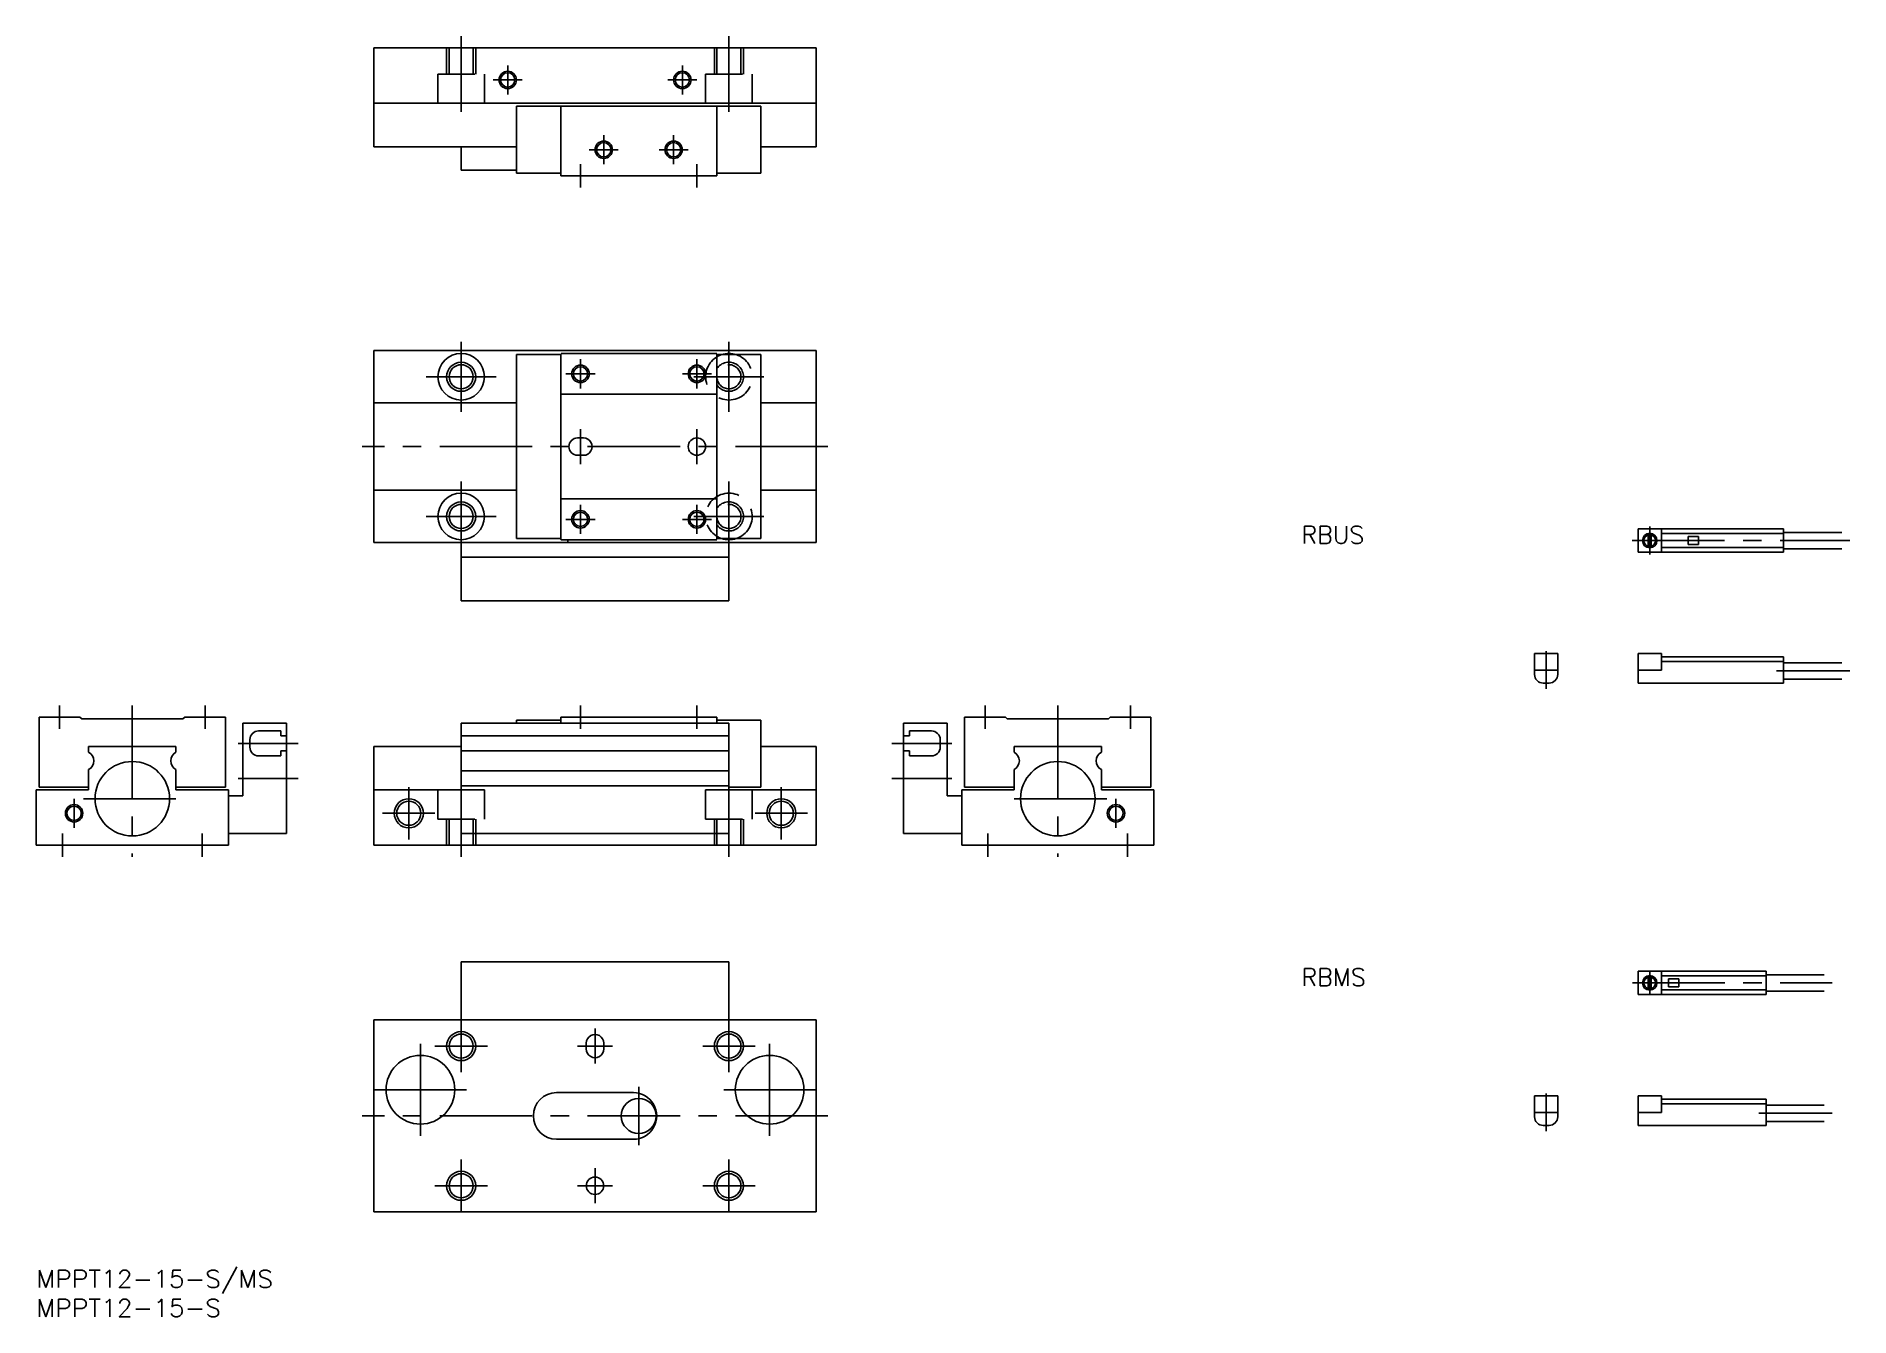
# Model space of a CAD drawing. Extents: x 0 to 312, y -8 to 212.
import ezdxf

# ---------------------------------------------------------------- set-up
doc = ezdxf.new("R2010")
doc.units = 0
doc.header["$LTSCALE"] = 0.5
doc.linetypes.add('CENTER', pattern=[50.8, 31.75, -6.35, 6.35, -6.35])
doc.linetypes.add('DASHED', pattern=[19.05, 12.7, -6.35])
for name, color, linetype in [('MSM_CENTER', 1, 'CENTER'), ('MSM_CONTINUOUS', 7, 'CONTINUOUS'), ('MSM_DASHED', 4, 'DASHED'), ('MSM_NARROW', 5, 'CONTINUOUS'), ('MSM_PART_NUMBER', 7, 'CONTINUOUS')]:
    doc.layers.add(name, color=color, linetype=linetype)
doc.styles.get("Standard").update_dxf_attribs({"font": 'txt.shx', "height": 3, "bigfont": 'bigfont.shx'})

# ---------------------------------------------------------------- blocks, each defined once
blk = doc.blocks.new('*U2')
at = {"layer": 'MSM_PART_NUMBER', "width": 1.055}
blk.add_text('MPPT12-15-S/MS', height=3, dxfattribs=at).set_placement((0, -3))
blk = doc.blocks.new('*U3')
at = {"layer": 'MSM_PART_NUMBER', "width": 1.055}
blk.add_text('MPPT12-15-S', height=3, dxfattribs=at).set_placement((0, -8))
blk = doc.blocks.new('*U5')
at = {"layer": 'MSM_PART_NUMBER'}
blk.add_text('RBUS', height=3, dxfattribs=at).set_placement((217.362491, 124.839539))
blk = doc.blocks.new('*U6')
at = {"layer": 'MSM_PART_NUMBER'}
blk.add_text('RBMS', height=3, dxfattribs=at).set_placement((217.362491, 48.840838))

msp = doc.modelspace()

# ---------------------------------------------------------------- linework, layer by layer
at = {"layer": 'MSM_CENTER'}
for p, q in [((73, 198.999999), (73, 211.999999)), ((119, 198.999999), (119, 211.999999)), ((81, 206.999999), (81, 201.999999)), ((111, 206.999999), (111, 201.999999)), ((78.5, 204.499999), (83.5, 204.499999)), ((108.5, 204.499999), (113.5, 204.499999)), ((97.5, 194.999999), (97.5, 189.999999)), ((109.5, 194.999999), (109.5, 189.999999)), ((95, 192.499999), (100, 192.499999)), ((107, 192.499999), (112, 192.499999)), ((93.5, 189.999999), (93.5, 185.999999)), ((113.5, 189.999999), (113.5, 185.999999)), ((73, 159.499999), (73, 147.499999)), ((119, 159.499999), (119, 147.499999)), ((93.5, 156.499999), (93.5, 151.499999)), ((113.5, 156.499999), (113.5, 151.499999)), ((67, 153.499999), (79, 153.499999)), ((91, 153.999999), (96, 153.999999)), ((111, 153.999999), (116, 153.999999)), ((113, 153.499999), (125, 153.499999)), ((93.5, 144.499999), (93.5, 138.499999)), ((113.5, 144.499999), (113.5, 138.499999)), ((136.000008, 141.499999), (56, 141.499999)), ((73, 135.499999), (73, 123.499999)), ((119, 135.499999), (119, 123.499999)), ((93.5, 131.499999), (93.5, 126.499999)), ((113.5, 131.499999), (113.5, 126.499999)), ((67, 129.499999), (79, 129.499999)), ((91, 128.999999), (96, 128.999999)), ((111, 128.999999), (116, 128.999999)), ((113, 129.499999), (125, 129.499999)), ((277.198214, 127.760277), (277.198214, 122.960277)), ((274.198211, 125.360277), (311.5619, 125.360277)), ((259.404801, 106.360277), (259.404801, 99.860277)), ((298.968096, 102.960275), (311.5619, 102.960275)), ((4, 96.999999), (4, 92.999999)), ((16.5, 96.999999), (16.5, 70.999996)), ((29, 96.999999), (29, 92.999999)), ((93.5, 96.999999), (93.5, 92.999999)), ((113.5, 96.999999), (113.5, 92.999999)), ((163, 96.999999), (163, 92.999999)), ((175.5, 96.999999), (175.5, 70.999996)), ((188, 96.999999), (188, 92.999999)), ((45, 90.499996), (34.69998, 90.499996)), ((147.000008, 90.499996), (157.300011, 90.499996)), ((45, 84.499996), (34.69998, 84.499996)), ((147.000008, 84.499996), (157.300011, 84.499996)), ((64, 73.999996), (64, 82.999996)), ((73, 83.999996), (73, 70.999996)), ((119, 83.999996), (119, 70.999996)), ((128.000008, 73.999996), (128.000008, 82.999996)), ((6.5, 80.999996), (6.5, 75.999996)), ((8.10001, 80.999996), (24.90001, 80.999996)), ((59.5, 78.499996), (68.5, 78.499996)), ((123.500008, 78.499996), (132.500008, 78.499996)), ((183.900002, 80.999996), (167.099998, 80.999996)), ((185.5, 80.999996), (185.5, 75.999996)), ((4.5, 74.999996), (4.5, 70.999996)), ((28.5, 74.999996), (28.5, 70.999996)), ((163.5, 74.999996), (163.5, 70.999996)), ((187.5, 74.999996), (187.5, 70.999996)), ((277.198214, 51.361576), (277.198214, 47.361576)), ((274.219991, 49.361576), (308.5619, 49.361576)), ((73, 42.999996), (73, 33.999996)), ((95.99999, 35.499996), (95.99999, 41.499996)), ((119, 42.999996), (119, 33.999996)), ((66, 38.899997), (66, 23.100004)), ((68.5, 38.499996), (77.5, 38.499996)), ((98.99999, 38.499996), (92.99999, 38.499996)), ((114.5, 38.499996), (123.5, 38.499996)), ((126.000008, 38.899997), (126.000008, 23.100004)), ((103.5, 31.499996), (103.5, 21.499998)), ((58.10001, 30.999996), (73.89999, 30.999996)), ((118.100006, 30.999996), (133.900009, 30.999996)), ((259.404801, 30.361576), (259.404801, 23.861576)), ((136.000008, 26.499996), (56, 26.499996)), ((295.968096, 26.961586), (308.5619, 26.961586)), ((73, 18.999998), (73, 9.999998)), ((119, 18.999998), (119, 9.999998)), ((95.99999, 17.5), (95.99999, 11.5)), ((68.5, 14.499998), (77.5, 14.499998)), ((98.99999, 14.5), (92.99999, 14.5)), ((114.5, 14.499998), (123.5, 14.499998))]:
    msp.add_line(p, q, dxfattribs=at)
at = {"layer": 'MSM_CONTINUOUS'}
for p, q in [((58, 192.999999), (58, 209.999999)), ((58, 209.999999), (134.000008, 209.999999)), ((134.000008, 192.999999), (134.000008, 209.999999)), ((58, 200.499999), (134.000008, 200.499999)), ((82.5, 188.499999), (82.5, 199.999999)), ((82.5, 199.999999), (124.500015, 199.999999)), ((90.10001, 187.999999), (90.10001, 199.999999)), ((116.899994, 187.999999), (116.899994, 199.999999)), ((124.500015, 188.499999), (124.500015, 199.999999)), ((58, 192.999999), (82.5, 192.999999)), ((73, 188.999999), (73, 192.999999)), ((124.500015, 192.999999), (134.000008, 192.999999)), ((73, 188.999999), (82.5, 188.999999)), ((82.5, 188.499999), (90.10001, 188.499999)), ((90.10001, 187.999999), (116.899994, 187.999999)), ((124.500015, 188.499999), (116.899994, 188.499999)), ((58, 124.999999), (58, 157.999999)), ((58, 157.999999), (134.000008, 157.999999)), ((90.10001, 157.299979), (82.5, 157.299979)), ((82.5, 157.299979), (82.5, 125.712509)), ((90.10001, 157.399989), (90.10001, 125.599989)), ((116.899994, 157.499999), (90.20001, 157.499999)), ((116.799973, 157.499979), (116.899979, 157.399959)), ((116.899994, 157.399989), (116.899994, 125.599989)), ((116.899994, 157.299979), (124.500015, 157.299979)), ((124.500015, 157.299979), (124.500015, 125.699989)), ((134.000008, 124.999999), (134.000008, 157.999999)), ((116.899994, 150.499999), (90.10001, 150.499999)), ((58, 148.999999), (82.5, 148.999999)), ((124.500015, 148.999999), (134.000008, 148.999999)), ((93, 142.999999), (94, 142.999999)), ((93, 139.999999), (94, 139.999999)), ((58, 133.999999), (82.5, 133.999999)), ((124.500015, 133.999999), (134.000008, 133.999999)), ((116.899994, 132.499999), (90.10001, 132.499999)), ((58, 124.999999), (134.000008, 124.999999)), ((73, 114.999999), (73, 124.999999)), ((90.10001, 125.699989), (82.5, 125.699989)), ((90.20001, 125.499999), (90.10001, 125.599999)), ((116.899994, 125.499999), (90.20001, 125.499999)), ((91.32843, 124.999999), (91.32843, 125.499999)), ((116.799995, 125.500009), (116.899994, 125.599999)), ((116.899994, 125.699989), (124.500015, 125.699989)), ((119, 114.999999), (119, 124.999999)), ((275.198214, 127.360277), (275.198214, 123.360277)), ((275.198214, 127.360277), (300.198214, 127.360277)), ((276.948214, 126.585027), (276.948214, 124.135527)), ((277.448214, 126.585027), (277.448214, 124.135527)), ((279.198206, 127.360277), (279.198206, 123.360277)), ((279.198206, 126.560277), (300.198214, 126.560277)), ((283.798213, 126.060277), (283.798213, 124.660267)), ((283.798213, 126.060277), (285.598216, 126.060277)), ((283.798213, 124.660267), (285.598216, 124.660267)), ((285.598216, 126.060277), (285.598216, 124.660267)), ((300.198214, 127.360277), (300.198214, 123.360277)), ((300.198214, 126.760267), (310.198214, 126.760267)), ((73, 122.499999), (119, 122.499999)), ((275.198214, 123.360277), (300.198214, 123.360277)), ((279.198206, 124.160267), (300.198214, 124.160267)), ((300.198214, 123.960277), (310.198214, 123.960277)), ((73, 114.999999), (119, 114.999999)), ((257.404801, 105.960275), (261.404801, 105.960275)), ((257.404801, 105.960275), (257.404801, 102.360277)), ((261.404801, 105.960275), (261.404801, 102.360277)), ((275.198214, 105.960275), (279.198206, 105.960275)), ((275.198214, 105.960275), (275.198214, 100.860277)), ((279.198206, 105.960275), (279.198206, 103.060282)), ((257.404801, 103.060282), (261.404801, 103.060282)), ((275.198214, 103.060282), (279.198206, 103.060282)), ((279.198206, 105.360277), (300.198214, 105.360277)), ((279.198206, 104.560282), (300.198214, 104.560282)), ((300.198214, 105.360277), (300.198214, 100.860277)), ((300.198214, 104.360277), (310.198214, 104.360277)), ((258.904801, 100.860277), (259.904801, 100.860277)), ((275.198214, 100.860277), (300.198214, 100.860277)), ((300.198214, 101.560282), (310.198214, 101.560282)), ((0.5, 94.999999), (0.5, 82.999996)), ((0.5, 94.999999), (7.5, 94.999999)), ((7.50002, 94.999999), (7.80002, 94.700009)), ((7.79999, 94.699989), (25.19998, 94.699989)), ((25.5, 94.999989), (25.2, 94.699989)), ((32.5, 94.999999), (25.5, 94.999999)), ((32.5, 94.999999), (32.5, 82.999996)), ((35.5, 93.999999), (35.5, 81.499996)), ((43, 93.999999), (35.5, 93.999999)), ((43, 93.999999), (43, 74.999996)), ((73, 93.999999), (73, 74.999996)), ((73, 93.999999), (119, 93.999999)), ((82.5, 94.499999), (82.5, 93.999999)), ((82.5, 94.499999), (90.10001, 94.499999)), ((90.10001, 94.999999), (90.10001, 93.999999)), ((90.10001, 94.999999), (116.899994, 94.999999)), ((116.899994, 94.999999), (116.899994, 93.999999)), ((124.500015, 94.499999), (116.899994, 94.499999)), ((119, 93.999999), (119, 74.999996)), ((124.500015, 94.499999), (124.500015, 82.999996)), ((149.000008, 93.999999), (156.500008, 93.999999)), ((149.000008, 93.999999), (149.000008, 74.999996)), ((156.500008, 93.999999), (156.500008, 81.499996)), ((159.5, 94.999999), (159.5, 82.999996)), ((159.5, 94.999999), (166.5, 94.999999)), ((166.500004, 94.999999), (166.800007, 94.699989)), ((184.200012, 94.699989), (166.800018, 94.699989)), ((184.499989, 95.000009), (184.199989, 94.700009)), ((191.5, 94.999999), (184.5, 94.999999)), ((191.5, 94.999999), (191.5, 82.999996)), ((36.69998, 91.14999), (36.69998, 89.850002)), ((42, 92.64999), (38.19998, 92.64999)), ((42, 92.64999), (42, 91.799999)), ((43, 91.799999), (42, 91.799999)), ((73, 91.799999), (119, 91.799999)), ((149.000008, 91.799999), (150.000008, 91.799999)), ((150.000008, 92.64999), (150.000008, 91.799999)), ((150.000008, 92.64999), (153.800011, 92.64999)), ((155.300011, 91.14999), (155.300011, 89.850002)), ((9, 89.999996), (9, 88.999996)), ((9, 89.999996), (24, 89.999996)), ((24, 89.999996), (24, 88.999996)), ((42, 88.350002), (38.19998, 88.350002)), ((43, 89.199993), (42, 89.199993)), ((42, 89.199993), (42, 88.350002)), ((58, 89.999996), (73, 89.999996)), ((58, 89.999996), (58, 72.999996)), ((73, 89.199993), (119, 89.199993)), ((124.500015, 89.999996), (134.000008, 89.999996)), ((134.000008, 89.999996), (134.000008, 72.999996)), ((149.000008, 89.199993), (150.000008, 89.199993)), ((150.000008, 89.199993), (150.000008, 88.350002)), ((150.000008, 88.350002), (153.800011, 88.350002)), ((168, 89.999996), (168, 88.999996)), ((183, 89.999996), (168, 89.999996)), ((183, 89.999996), (183, 88.999996)), ((9, 85.999996), (9, 82.499996)), ((24, 85.999996), (24, 82.499996)), ((73, 85.799999), (119, 85.799999)), ((168, 85.999996), (168, 82.499996)), ((183, 85.999996), (183, 82.499996)), ((0, 82.499996), (0, 72.999996)), ((0, 82.499996), (9, 82.499996)), ((0.5, 82.999996), (9, 82.999996)), ((32.5, 82.999996), (24, 82.999996)), ((33, 82.499996), (24, 82.499996)), ((33, 82.499996), (33, 72.999996)), ((35.5, 81.499996), (33, 81.499996)), ((58, 82.499996), (73, 82.499996)), ((73, 83.199993), (119, 83.199993)), ((119, 82.999996), (124.500015, 82.999996)), ((119, 82.499996), (134.000008, 82.499996)), ((156.500008, 81.499996), (159.000008, 81.499996)), ((159, 82.499996), (168, 82.499996)), ((159, 82.499996), (159, 72.999996)), ((159.5, 82.999996), (168, 82.999996)), ((191.5, 82.999996), (183, 82.999996)), ((192, 82.499996), (183, 82.499996)), ((192, 82.499996), (192, 72.999996)), ((43, 74.999996), (33, 74.999996)), ((73, 74.999996), (119, 74.999996)), ((149.000008, 74.999996), (159.000008, 74.999996)), ((33, 72.999996), (0, 72.999996)), ((58, 72.999996), (134.000008, 72.999996)), ((159, 72.999996), (192, 72.999996)), ((73, 53.000004), (73, 43.000004)), ((73, 53.000004), (119, 53.000004)), ((119, 53.000004), (119, 43.000004)), ((275.198214, 51.361576), (275.198214, 47.361576)), ((275.198214, 51.361576), (297.198214, 51.361576)), ((276.948214, 50.586326), (276.948214, 48.136826)), ((277.448214, 50.586326), (277.448214, 48.136826)), ((279.198222, 51.361576), (279.198222, 47.361576)), ((279.198222, 50.561576), (297.198214, 50.561576)), ((280.398211, 50.061576), (280.398211, 48.661576)), ((280.398211, 50.061576), (282.198214, 50.061576)), ((282.198214, 50.061576), (282.198214, 48.661576)), ((297.198214, 51.361576), (297.198214, 47.361576)), ((297.198214, 50.761576), (307.198222, 50.761576)), ((275.198214, 47.361576), (297.198214, 47.361576)), ((279.198222, 48.161576), (297.198214, 48.161576)), ((280.398211, 48.661576), (282.198214, 48.661576)), ((297.198214, 47.961576), (307.198222, 47.961576)), ((58, 42.999996), (58, 10)), ((58, 42.999996), (134.000008, 42.999996)), ((134.000008, 42.999996), (134.000008, 10)), ((94.49999, 38.999996), (94.49999, 37.999996)), ((97.49999, 38.999996), (97.49999, 37.999996)), ((89.4, 30.499996), (102.600006, 30.499996)), ((257.404801, 29.961586), (261.404801, 29.961586)), ((257.404801, 29.961586), (257.404801, 26.361576)), ((261.404801, 29.961586), (261.404801, 26.361576)), ((275.198214, 24.861576), (275.198214, 29.961586)), ((275.198214, 29.961586), (279.198222, 29.961586)), ((279.198222, 27.061576), (279.198222, 29.961586)), ((279.198222, 29.361576), (297.198214, 29.361576)), ((279.198222, 28.561586), (297.198214, 28.561586)), ((297.198214, 24.861576), (297.198214, 29.361576)), ((297.198214, 28.361576), (307.198222, 28.361576)), ((257.404801, 27.061576), (261.404801, 27.061576)), ((275.198214, 27.061576), (279.198222, 27.061576)), ((297.198214, 25.561586), (307.198222, 25.561586)), ((89.4, 22.499998), (102.600006, 22.499998)), ((258.904801, 24.861576), (259.904801, 24.861576)), ((275.198214, 24.861576), (297.198214, 24.861576)), ((58, 10), (134.000008, 10))]:
    msp.add_line(p, q, dxfattribs=at)
for centre, radius in [((81, 204.499999), 1.2295), ((111, 204.499999), 1.2295), ((97.5, 192.499999), 1.2295), ((109.5, 192.499999), 1.2295), ((73, 153.499999), 4), ((73, 153.499999), 2.067), ((93.5, 153.999999), 1.2295), ((113.5, 153.999999), 1.2295), ((113.5, 141.499999), 1.5), ((73, 129.499999), 4), ((73, 129.499999), 2.067), ((93.5, 128.999999), 1.2295), ((113.5, 128.999999), 1.2295), ((277.198214, 125.360277), 1.25), ((16.5, 80.999996), 6.4), ((175.5, 80.999996), 6.4), ((6.5, 78.499996), 1.2295), ((64, 78.499996), 2.067), ((128.000008, 78.499996), 2.067), ((185.5, 78.499996), 1.2295), ((277.198214, 49.361576), 1.25), ((73, 38.499996), 2.067), ((119, 38.499996), 2.067), ((66, 30.999996), 5.9), ((126.000008, 30.999996), 5.9), ((103.5, 26.499996), 3), ((73, 14.499998), 2.067), ((95.99999, 14.5), 1.5), ((119, 14.499998), 2.067)]:
    msp.add_circle(centre, radius, dxfattribs=at)
for centre, radius, start, end in [((119, 153.499999), 4, 71.80421022, 108.19578978), ((93, 141.499999), 1.5, 90.000003, 270), ((94, 141.499999), 1.5, 270, 90.000003), ((119, 129.499999), 4, 251.8055864, 288.1944136), ((277.198214, 125.360277), 1, 104.47752, 255.52249), ((277.198214, 125.360277), 1, 284.47751, 75.522488), ((258.904801, 102.360277), 1.5, 179.99999, 270), ((259.904801, 102.360277), 1.5, 270, 0), ((38.19998, 91.14999), 1.5, 90.000003, 180.00001), ((153.800011, 91.14999), 1.5, 359.99999, 89.999996), ((8.19998, 87.499996), 1.699993, 298.07098, 61.925125), ((24.79999, 87.499996), 1.700008, 118.0719, 241.92623), ((38.19998, 89.850002), 1.5, 179.99999, 270), ((153.800011, 89.850002), 1.5, 270, 0.000009), ((167.200012, 87.499996), 1.700008, 298.07377, 61.928103), ((183.800018, 87.499996), 1.699993, 118.07487, 241.92902), ((277.198214, 49.361576), 1, 104.47751, 255.52249), ((277.198214, 49.361576), 1, 284.47751, 75.522488), ((95.99999, 38.999996), 1.5, 0, 180.00001), ((95.99999, 37.999996), 1.5, 179.99999, 0.00001), ((89.4, 26.499996), 4, 90.000003, 270), ((102.600006, 26.499996), 4, 270, 90.000003), ((258.904801, 26.361576), 1.5, 179.99999, 270), ((259.904801, 26.361576), 1.5, 270, 0)]:
    msp.add_arc(centre, radius, start, end, dxfattribs=at)
at = {"layer": 'MSM_DASHED'}
for p, q in [((70.5, 209.999999), (70.5, 205.499999)), ((70.933, 209.999999), (70.933, 205.499999)), ((75.067, 209.999999), (75.067, 205.499999)), ((75.5, 209.999999), (75.5, 205.499999)), ((116.5, 209.999999), (116.5, 205.499999)), ((116.933, 209.999999), (116.933, 205.499999)), ((121.067, 209.999999), (121.067, 205.499999)), ((121.5, 209.999999), (121.5, 205.499999)), ((69, 200.499999), (69, 205.499999)), ((69, 205.499999), (77, 205.499999)), ((77, 200.499999), (77, 205.499999)), ((115, 205.499999), (123, 205.499999)), ((115, 200.499999), (115, 205.499999)), ((123, 200.499999), (123, 205.499999)), ((69, 82.499996), (69, 77.499996)), ((73, 82.499996), (77, 82.499993)), ((77, 82.499996), (77, 77.499996)), ((115, 82.499996), (115, 77.499996)), ((115, 82.499996), (119, 82.499993)), ((123, 82.499996), (123, 77.499996)), ((69, 77.499996), (77, 77.499996)), ((70.5, 77.499996), (70.5, 72.999996)), ((70.933, 77.499996), (70.933, 72.999996)), ((75.067, 77.499996), (75.067, 72.999996)), ((75.5, 77.499996), (75.5, 72.999996)), ((115, 77.499996), (123, 77.499996)), ((116.5, 77.499996), (116.5, 72.999996)), ((116.933, 77.499996), (116.933, 72.999996)), ((121.067, 77.499996), (121.067, 72.999996)), ((121.5, 77.499996), (121.5, 72.999996))]:
    msp.add_line(p, q, dxfattribs=at)
for centre, radius in [((119, 153.499999), 2.5), ((119, 153.499999), 2.067), ((119, 129.499999), 2.5), ((119, 129.499999), 2.067)]:
    msp.add_circle(centre, radius, dxfattribs=at)
for centre, start, end in [((119, 153.499999), 108.19578978, 71.80421022), ((119, 129.499999), 288.1944136, 251.8055864)]:
    msp.add_arc(centre, 4, start, end, dxfattribs=at)
at = {"layer": 'MSM_NARROW'}
for centre, radius in [((81, 204.499999), 1.5), ((111, 204.499999), 1.5), ((97.5, 192.499999), 1.5), ((109.5, 192.499999), 1.5), ((73, 153.499999), 2.5), ((93.5, 153.999999), 1.5), ((113.5, 153.999999), 1.5), ((73, 129.499999), 2.5), ((93.5, 128.999999), 1.5), ((113.5, 128.999999), 1.5), ((6.5, 78.499996), 1.5), ((64, 78.499996), 2.5), ((128.000008, 78.499996), 2.5), ((185.5, 78.499996), 1.5), ((73, 38.499996), 2.5), ((119, 38.499996), 2.5), ((73, 14.499998), 2.5), ((119, 14.499998), 2.5)]:
    msp.add_circle(centre, radius, dxfattribs=at)

# ---------------------------------------------------------------- block references
at = {"layer": 'MSM_CONTINUOUS'}
for name in ['*U5', '*U6', '*U2', '*U3']:
    msp.add_blockref(name, (0, 0), dxfattribs=at)

doc.saveas('drawing.dxf')
